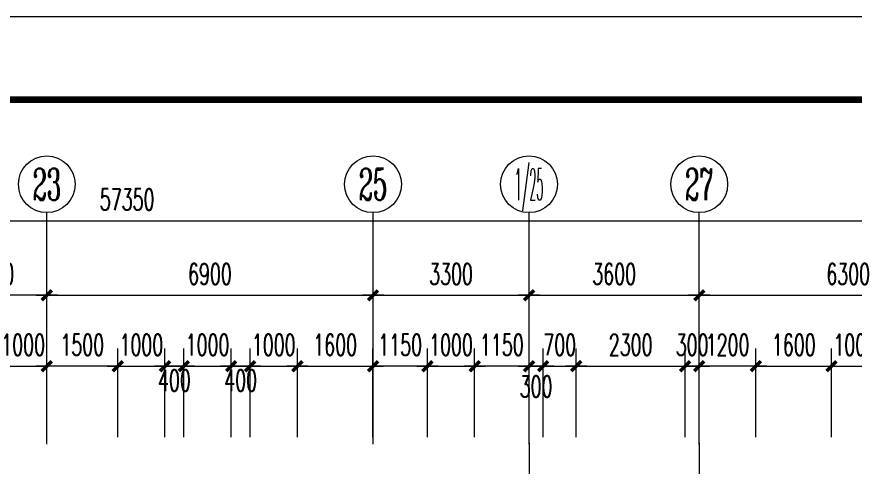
# Model space of a CAD drawing. Extents: x 2719331 to 3465925, y -270324 to -167476.
# Drawn here: x 2941347 to 2959082, y -177174 to -167643 of the extents above; entities that cross this region are included whole.
import ezdxf
from ezdxf.enums import TextEntityAlignment as Align

# ---------------------------------------------------------------- set-up
doc = ezdxf.new("R2010")
doc.units = 0
doc.header["$LTSCALE"] = 1500
doc.header["$MEASUREMENT"] = 0
doc.linetypes.add('CENTER', pattern=[2, 1.25, -0.25, 0.25, -0.25])
doc.layers.get('0').update_dxf_attribs({"linetype": 'CONTINUOUS', "lineweight": 0})
doc.layers.get('DEFPOINTS').update_dxf_attribs({"linetype": 'CONTINUOUS', "lineweight": 5})
for name, color, linetype, lineweight in [('AXIS', 7, 'CONTINUOUS', 5), ('AXIS_TEXT', 7, 'CONTINUOUS', 5), ('DOTE', 7, 'CENTER', 5), ('我的', 7, 'CONTINUOUS', 5)]:
    doc.layers.add(name, color=color, linetype=linetype, lineweight=lineweight)
doc.styles.add('COMPLEX', font='COMPLEX')
doc.styles.add('DIM_FONT', font='romans.shx', dxfattribs={"width": 0.6})
doc.dimstyles.new('DIMN150', dxfattribs={"dimscale": 1.5, "dimtxt": 300, "dimasz": 1, "dimexe": 250, "dimexo": 300, "dimgap": 150, "dimtad": 1, "dimdec": 0, "dimdsep": 46, "dimtxsty": 'DIM_FONT', "dimblk": '_DIMX', "dimcen": 2.5, "dimdle": 0.3, "dimclrd": 7, "dimclre": 256, "dimclrt": 256, "dimadec": 0, "dimazin": 0, "dimtfac": 1, "dimtdec": 0, "dimtix": 1, "dimtmove": 2, "dimatfit": 3, "dimldrblk": '_DIMX', "dimfxl": 1, "dimtvp": 1, "dimtolj": 1, "dimtzin": 0, "dimlwd": -1, "dimlwe": -1, "dimarcsym": 0})

# ---------------------------------------------------------------- blocks, each defined once
blk = doc.blocks.new('_AXISO')
blk.add_circle((0, 0), 0.5)
at = {"layer": 'AXIS_TEXT', "style": 'COMPLEX', "width": 1.041667}
blk.add_attdef('A', text='', height=0.56, dxfattribs=at).set_placement((-0.25, -0.28), (0.25, -0.28), align=Align.FIT)
blk = doc.blocks.new('_DIMX')
blk.add_line((-150, 0), (150, 0))
at = {"const_width": 50}
blk.add_lwpolyline([(-70, -70), (70, 70)], dxfattribs=at)
blk = doc.blocks.new('*D1783')
at = {"layer": 'DEFPOINTS', "color": 0, "lineweight": 25}
for p in [(2948883, -173536), (2941983, -176686), (2948883, -176686)]:
    blk.add_point(p, dxfattribs=at)
at = {"layer": '我的'}
for p, q in [((2941983, -176236), (2941983, -173161)), ((2948883, -176236), (2948883, -173161))]:
    blk.add_line(p, q, dxfattribs=at)
at = {"layer": '我的', "color": 7}
blk.add_line((2941984, -173536), (2948881, -173536), dxfattribs=at)
at = {"layer": '我的', "color": 7, "xscale": 1.5, "yscale": 1.5, "zscale": 1.5, "rotation": 180}
blk.add_blockref('_DIMX', (2941983, -173536), dxfattribs=at)
at = {"layer": '我的', "color": 7, "xscale": 1.5, "yscale": 1.5, "zscale": 1.5}
blk.add_blockref('_DIMX', (2948883, -173536), dxfattribs=at)
at = {"layer": '我的', "lineweight": 0, "insert": (2945433, -173086), "char_height": 450, "attachment_point": 5, "style": 'DIM_FONT'}
blk.add_mtext('\\A1;6900', dxfattribs=at)
blk = doc.blocks.new('*D1784')
at = {"layer": 'DEFPOINTS', "color": 0, "lineweight": 25}
for p in [(2952183, -173536), (2948883, -176686), (2952183, -176686)]:
    blk.add_point(p, dxfattribs=at)
at = {"layer": '我的'}
for p, q in [((2948883, -176236), (2948883, -173161)), ((2952183, -176236), (2952183, -173161))]:
    blk.add_line(p, q, dxfattribs=at)
at = {"layer": '我的', "color": 7}
blk.add_line((2948884, -173536), (2952181, -173536), dxfattribs=at)
at = {"layer": '我的', "color": 7, "xscale": 1.5, "yscale": 1.5, "zscale": 1.5, "rotation": 180}
blk.add_blockref('_DIMX', (2948883, -173536), dxfattribs=at)
at = {"layer": '我的', "color": 7, "xscale": 1.5, "yscale": 1.5, "zscale": 1.5}
blk.add_blockref('_DIMX', (2952183, -173536), dxfattribs=at)
at = {"layer": '我的', "lineweight": 0, "insert": (2950533, -173086), "char_height": 450, "attachment_point": 5, "style": 'DIM_FONT'}
blk.add_mtext('\\A1;3300', dxfattribs=at)
blk = doc.blocks.new('*D1785')
at = {"layer": 'DEFPOINTS', "color": 0, "lineweight": 25}
for p in [(2962083, -173536), (2955783, -176686), (2962083, -176686)]:
    blk.add_point(p, dxfattribs=at)
at = {"layer": '我的'}
for p, q in [((2955783, -176236), (2955783, -173161)), ((2962083, -176236), (2962083, -173161))]:
    blk.add_line(p, q, dxfattribs=at)
at = {"layer": '我的', "color": 7}
blk.add_line((2955784, -173536), (2962081, -173536), dxfattribs=at)
at = {"layer": '我的', "color": 7, "xscale": 1.5, "yscale": 1.5, "zscale": 1.5, "rotation": 180}
blk.add_blockref('_DIMX', (2955783, -173536), dxfattribs=at)
at = {"layer": '我的', "color": 7, "xscale": 1.5, "yscale": 1.5, "zscale": 1.5}
blk.add_blockref('_DIMX', (2962083, -173536), dxfattribs=at)
at = {"layer": '我的', "lineweight": 0, "insert": (2958933, -173086), "char_height": 450, "attachment_point": 5, "style": 'DIM_FONT'}
blk.add_mtext('\\A1;6300', dxfattribs=at)
blk = doc.blocks.new('*D1787')
at = {"layer": 'DEFPOINTS', "color": 0, "lineweight": 25}
for p in [(2955783, -173536), (2952183, -176686), (2955783, -176686)]:
    blk.add_point(p, dxfattribs=at)
at = {"layer": '我的'}
for p, q in [((2952183, -176236), (2952183, -173161)), ((2955783, -176236), (2955783, -173161))]:
    blk.add_line(p, q, dxfattribs=at)
at = {"layer": '我的', "color": 7}
blk.add_line((2952184, -173536), (2955781, -173536), dxfattribs=at)
at = {"layer": '我的', "color": 7, "xscale": 1.5, "yscale": 1.5, "zscale": 1.5, "rotation": 180}
blk.add_blockref('_DIMX', (2952183, -173536), dxfattribs=at)
at = {"layer": '我的', "color": 7, "xscale": 1.5, "yscale": 1.5, "zscale": 1.5}
blk.add_blockref('_DIMX', (2955783, -173536), dxfattribs=at)
at = {"layer": '我的', "lineweight": 0, "insert": (2953983, -173086), "char_height": 450, "attachment_point": 5, "style": 'DIM_FONT'}
blk.add_mtext('\\A1;3600', dxfattribs=at)
blk = doc.blocks.new('*D1791')
at = {"layer": 'DEFPOINTS', "color": 0, "lineweight": 25}
for p in [(2972357, -171957), (2972357, -176302), (2915007, -176527)]:
    blk.add_point(p, dxfattribs=at)
at = {"layer": '我的'}
for p, q in [((2915007, -176077), (2915007, -171582)), ((2972357, -175852), (2972357, -171582))]:
    blk.add_line(p, q, dxfattribs=at)
at = {"layer": '我的', "color": 7}
blk.add_line((2915008, -171957), (2972356, -171957), dxfattribs=at)
at = {"layer": '我的', "color": 7, "xscale": 1.5, "yscale": 1.5, "zscale": 1.5, "rotation": 180}
blk.add_blockref('_DIMX', (2915007, -171957), dxfattribs=at)
at = {"layer": '我的', "color": 7, "xscale": 1.5, "yscale": 1.5, "zscale": 1.5}
blk.add_blockref('_DIMX', (2972357, -171957), dxfattribs=at)
at = {"layer": '我的', "lineweight": 0, "insert": (2943682, -171507), "char_height": 450, "attachment_point": 5, "style": 'DIM_FONT'}
blk.add_mtext('\\A1;57350', dxfattribs=at)
blk = doc.blocks.new('*D1801')
at = {"layer": 'DEFPOINTS', "color": 0, "lineweight": 25}
for p in [(2941982, -175036), (2940982, -176986), (2941982, -176986)]:
    blk.add_point(p, dxfattribs=at)
at = {"layer": '我的'}
for p, q in [((2940982, -176536), (2940982, -174661)), ((2941982, -176536), (2941982, -174661))]:
    blk.add_line(p, q, dxfattribs=at)
at = {"layer": '我的', "color": 7}
for p, q in [((2940981, -175036), (2940979, -175036)), ((2940982, -175036), (2941982, -175036)), ((2941984, -175036), (2941985, -175036))]:
    blk.add_line(p, q, dxfattribs=at)
at = {"layer": '我的', "color": 7, "xscale": 1.5, "yscale": 1.5, "zscale": 1.5}
blk.add_blockref('_DIMX', (2940982, -175036), dxfattribs=at)
at = {"layer": '我的', "color": 7, "xscale": 1.5, "yscale": 1.5, "zscale": 1.5, "rotation": 180}
blk.add_blockref('_DIMX', (2941982, -175036), dxfattribs=at)
at = {"layer": '我的', "lineweight": 0, "insert": (2941482, -174586), "char_height": 450, "attachment_point": 5, "style": 'DIM_FONT'}
blk.add_mtext('\\A1;1000', dxfattribs=at)
blk = doc.blocks.new('*D1802')
at = {"layer": 'DEFPOINTS', "color": 0, "lineweight": 25}
for p in [(2944482, -175036), (2943482, -176986), (2944482, -176986)]:
    blk.add_point(p, dxfattribs=at)
at = {"layer": '我的'}
for p, q in [((2943482, -176536), (2943482, -174661)), ((2944482, -176536), (2944482, -174661))]:
    blk.add_line(p, q, dxfattribs=at)
at = {"layer": '我的', "color": 7}
for p, q in [((2943481, -175036), (2943479, -175036)), ((2943482, -175036), (2944482, -175036)), ((2944484, -175036), (2944485, -175036))]:
    blk.add_line(p, q, dxfattribs=at)
at = {"layer": '我的', "color": 7, "xscale": 1.5, "yscale": 1.5, "zscale": 1.5}
blk.add_blockref('_DIMX', (2943482, -175036), dxfattribs=at)
at = {"layer": '我的', "color": 7, "xscale": 1.5, "yscale": 1.5, "zscale": 1.5, "rotation": 180}
blk.add_blockref('_DIMX', (2944482, -175036), dxfattribs=at)
at = {"layer": '我的', "lineweight": 0, "insert": (2943982, -174586), "char_height": 450, "attachment_point": 5, "style": 'DIM_FONT'}
blk.add_mtext('\\A1;1000', dxfattribs=at)
blk = doc.blocks.new('*D1803')
at = {"layer": 'DEFPOINTS', "color": 0, "lineweight": 25}
for p in [(2944882, -175036), (2944482, -176986), (2944882, -176986)]:
    blk.add_point(p, dxfattribs=at)
at = {"layer": '我的'}
for p, q in [((2944482, -176536), (2944482, -174661)), ((2944882, -176536), (2944882, -174661))]:
    blk.add_line(p, q, dxfattribs=at)
at = {"layer": '我的', "color": 7}
for p, q in [((2944481, -175036), (2944479, -175036)), ((2944482, -175036), (2944882, -175036)), ((2944884, -175036), (2944885, -175036))]:
    blk.add_line(p, q, dxfattribs=at)
at = {"layer": '我的', "color": 7, "xscale": 1.5, "yscale": 1.5, "zscale": 1.5}
blk.add_blockref('_DIMX', (2944482, -175036), dxfattribs=at)
at = {"layer": '我的', "color": 7, "xscale": 1.5, "yscale": 1.5, "zscale": 1.5, "rotation": 180}
blk.add_blockref('_DIMX', (2944882, -175036), dxfattribs=at)
at = {"layer": '我的', "lineweight": 0, "insert": (2944682, -175336), "char_height": 450, "attachment_point": 5, "style": 'DIM_FONT'}
blk.add_mtext('\\A1;400', dxfattribs=at)
blk = doc.blocks.new('*D1804')
at = {"layer": 'DEFPOINTS', "color": 0, "lineweight": 25}
for p in [(2945882, -175036), (2944882, -176986), (2945882, -176986)]:
    blk.add_point(p, dxfattribs=at)
at = {"layer": '我的'}
for p, q in [((2944882, -176536), (2944882, -174661)), ((2945882, -176536), (2945882, -174661))]:
    blk.add_line(p, q, dxfattribs=at)
at = {"layer": '我的', "color": 7}
for p, q in [((2944881, -175036), (2944879, -175036)), ((2944882, -175036), (2945882, -175036)), ((2945884, -175036), (2945885, -175036))]:
    blk.add_line(p, q, dxfattribs=at)
at = {"layer": '我的', "color": 7, "xscale": 1.5, "yscale": 1.5, "zscale": 1.5}
blk.add_blockref('_DIMX', (2944882, -175036), dxfattribs=at)
at = {"layer": '我的', "color": 7, "xscale": 1.5, "yscale": 1.5, "zscale": 1.5, "rotation": 180}
blk.add_blockref('_DIMX', (2945882, -175036), dxfattribs=at)
at = {"layer": '我的', "lineweight": 0, "insert": (2945382, -174586), "char_height": 450, "attachment_point": 5, "style": 'DIM_FONT'}
blk.add_mtext('\\A1;1000', dxfattribs=at)
blk = doc.blocks.new('*D1805')
at = {"layer": 'DEFPOINTS', "color": 0, "lineweight": 25}
for p in [(2946282, -175036), (2945882, -176986), (2946282, -176986)]:
    blk.add_point(p, dxfattribs=at)
at = {"layer": '我的'}
for p, q in [((2945882, -176536), (2945882, -174661)), ((2946282, -176536), (2946282, -174661))]:
    blk.add_line(p, q, dxfattribs=at)
at = {"layer": '我的', "color": 7}
for p, q in [((2945881, -175036), (2945879, -175036)), ((2945882, -175036), (2946282, -175036)), ((2946284, -175036), (2946285, -175036))]:
    blk.add_line(p, q, dxfattribs=at)
at = {"layer": '我的', "color": 7, "xscale": 1.5, "yscale": 1.5, "zscale": 1.5}
blk.add_blockref('_DIMX', (2945882, -175036), dxfattribs=at)
at = {"layer": '我的', "color": 7, "xscale": 1.5, "yscale": 1.5, "zscale": 1.5, "rotation": 180}
blk.add_blockref('_DIMX', (2946282, -175036), dxfattribs=at)
at = {"layer": '我的', "lineweight": 0, "insert": (2946082, -175336), "char_height": 450, "attachment_point": 5, "style": 'DIM_FONT'}
blk.add_mtext('\\A1;400', dxfattribs=at)
blk = doc.blocks.new('*D1806')
at = {"layer": 'DEFPOINTS', "color": 0, "lineweight": 25}
for p in [(2947282, -175036), (2946282, -176986), (2947282, -176986)]:
    blk.add_point(p, dxfattribs=at)
at = {"layer": '我的'}
for p, q in [((2946282, -176536), (2946282, -174661)), ((2947282, -176536), (2947282, -174661))]:
    blk.add_line(p, q, dxfattribs=at)
at = {"layer": '我的', "color": 7}
for p, q in [((2946281, -175036), (2946279, -175036)), ((2946282, -175036), (2947282, -175036)), ((2947284, -175036), (2947285, -175036))]:
    blk.add_line(p, q, dxfattribs=at)
at = {"layer": '我的', "color": 7, "xscale": 1.5, "yscale": 1.5, "zscale": 1.5}
blk.add_blockref('_DIMX', (2946282, -175036), dxfattribs=at)
at = {"layer": '我的', "color": 7, "xscale": 1.5, "yscale": 1.5, "zscale": 1.5, "rotation": 180}
blk.add_blockref('_DIMX', (2947282, -175036), dxfattribs=at)
at = {"layer": '我的', "lineweight": 0, "insert": (2946782, -174586), "char_height": 450, "attachment_point": 5, "style": 'DIM_FONT'}
blk.add_mtext('\\A1;1000', dxfattribs=at)
blk = doc.blocks.new('*D1807')
at = {"layer": 'DEFPOINTS', "color": 0, "lineweight": 25}
for p in [(2948882, -175036), (2947282, -176986), (2948882, -176986)]:
    blk.add_point(p, dxfattribs=at)
at = {"layer": '我的'}
for p, q in [((2947282, -176536), (2947282, -174661)), ((2948882, -176536), (2948882, -174661))]:
    blk.add_line(p, q, dxfattribs=at)
at = {"layer": '我的', "color": 7}
blk.add_line((2947284, -175036), (2948881, -175036), dxfattribs=at)
at = {"layer": '我的', "color": 7, "xscale": 1.5, "yscale": 1.5, "zscale": 1.5, "rotation": 180}
blk.add_blockref('_DIMX', (2947282, -175036), dxfattribs=at)
at = {"layer": '我的', "color": 7, "xscale": 1.5, "yscale": 1.5, "zscale": 1.5}
blk.add_blockref('_DIMX', (2948882, -175036), dxfattribs=at)
at = {"layer": '我的', "lineweight": 0, "insert": (2948082, -174586), "char_height": 450, "attachment_point": 5, "style": 'DIM_FONT'}
blk.add_mtext('\\A1;1600', dxfattribs=at)
blk = doc.blocks.new('*D1808')
at = {"layer": 'DEFPOINTS', "color": 0, "lineweight": 25}
for p in [(2951032, -175036), (2950032, -176986), (2951032, -176986)]:
    blk.add_point(p, dxfattribs=at)
at = {"layer": '我的'}
for p, q in [((2950032, -176536), (2950032, -174661)), ((2951032, -176536), (2951032, -174661))]:
    blk.add_line(p, q, dxfattribs=at)
at = {"layer": '我的', "color": 7}
for p, q in [((2950031, -175036), (2950029, -175036)), ((2950032, -175036), (2951032, -175036)), ((2951034, -175036), (2951035, -175036))]:
    blk.add_line(p, q, dxfattribs=at)
at = {"layer": '我的', "color": 7, "xscale": 1.5, "yscale": 1.5, "zscale": 1.5}
blk.add_blockref('_DIMX', (2950032, -175036), dxfattribs=at)
at = {"layer": '我的', "color": 7, "xscale": 1.5, "yscale": 1.5, "zscale": 1.5, "rotation": 180}
blk.add_blockref('_DIMX', (2951032, -175036), dxfattribs=at)
at = {"layer": '我的', "lineweight": 0, "insert": (2950532, -174586), "char_height": 450, "attachment_point": 5, "style": 'DIM_FONT'}
blk.add_mtext('\\A1;1000', dxfattribs=at)
blk = doc.blocks.new('*D1809')
at = {"layer": 'DEFPOINTS', "color": 0, "lineweight": 25}
for p in [(2953182, -175036), (2952482, -176986), (2953182, -176986)]:
    blk.add_point(p, dxfattribs=at)
at = {"layer": '我的'}
for p, q in [((2952482, -176536), (2952482, -174661)), ((2953182, -176536), (2953182, -174661))]:
    blk.add_line(p, q, dxfattribs=at)
at = {"layer": '我的', "color": 7}
for p, q in [((2952481, -175036), (2952479, -175036)), ((2952482, -175036), (2953182, -175036)), ((2953184, -175036), (2953185, -175036))]:
    blk.add_line(p, q, dxfattribs=at)
at = {"layer": '我的', "color": 7, "xscale": 1.5, "yscale": 1.5, "zscale": 1.5}
blk.add_blockref('_DIMX', (2952482, -175036), dxfattribs=at)
at = {"layer": '我的', "color": 7, "xscale": 1.5, "yscale": 1.5, "zscale": 1.5, "rotation": 180}
blk.add_blockref('_DIMX', (2953182, -175036), dxfattribs=at)
at = {"layer": '我的', "lineweight": 0, "insert": (2952832, -174586), "char_height": 450, "attachment_point": 5, "style": 'DIM_FONT'}
blk.add_mtext('\\A1;700', dxfattribs=at)
blk = doc.blocks.new('*D1810')
at = {"layer": 'DEFPOINTS', "color": 0, "lineweight": 25}
for p in [(2958582, -175036), (2956982, -176986), (2958582, -176986)]:
    blk.add_point(p, dxfattribs=at)
at = {"layer": '我的'}
for p, q in [((2956982, -176536), (2956982, -174661)), ((2958582, -176536), (2958582, -174661))]:
    blk.add_line(p, q, dxfattribs=at)
at = {"layer": '我的', "color": 7}
blk.add_line((2956984, -175036), (2958581, -175036), dxfattribs=at)
at = {"layer": '我的', "color": 7, "xscale": 1.5, "yscale": 1.5, "zscale": 1.5, "rotation": 180}
blk.add_blockref('_DIMX', (2956982, -175036), dxfattribs=at)
at = {"layer": '我的', "color": 7, "xscale": 1.5, "yscale": 1.5, "zscale": 1.5}
blk.add_blockref('_DIMX', (2958582, -175036), dxfattribs=at)
at = {"layer": '我的', "lineweight": 0, "insert": (2957782, -174586), "char_height": 450, "attachment_point": 5, "style": 'DIM_FONT'}
blk.add_mtext('\\A1;1600', dxfattribs=at)
blk = doc.blocks.new('*D1811')
at = {"layer": 'DEFPOINTS', "color": 0, "lineweight": 25}
for p in [(2959582, -175036), (2958582, -176986), (2959582, -176986)]:
    blk.add_point(p, dxfattribs=at)
at = {"layer": '我的'}
for p, q in [((2958582, -176536), (2958582, -174661)), ((2959582, -176536), (2959582, -174661))]:
    blk.add_line(p, q, dxfattribs=at)
at = {"layer": '我的', "color": 7}
for p, q in [((2958581, -175036), (2958579, -175036)), ((2958582, -175036), (2959582, -175036)), ((2959584, -175036), (2959585, -175036))]:
    blk.add_line(p, q, dxfattribs=at)
at = {"layer": '我的', "color": 7, "xscale": 1.5, "yscale": 1.5, "zscale": 1.5}
blk.add_blockref('_DIMX', (2958582, -175036), dxfattribs=at)
at = {"layer": '我的', "color": 7, "xscale": 1.5, "yscale": 1.5, "zscale": 1.5, "rotation": 180}
blk.add_blockref('_DIMX', (2959582, -175036), dxfattribs=at)
at = {"layer": '我的', "lineweight": 0, "insert": (2959082, -174586), "char_height": 450, "attachment_point": 5, "style": 'DIM_FONT'}
blk.add_mtext('\\A1;1000', dxfattribs=at)
blk = doc.blocks.new('*D1673')
at = {"layer": 'DEFPOINTS', "color": 0, "lineweight": 25}
for p in [(2941982, -175036), (2941982, -176986), (2943482, -176986)]:
    blk.add_point(p, dxfattribs=at)
at = {"layer": '我的'}
for p, q in [((2941982, -176536), (2941982, -174661)), ((2943482, -176536), (2943482, -174661))]:
    blk.add_line(p, q, dxfattribs=at)
at = {"layer": '我的', "color": 7}
blk.add_line((2943481, -175036), (2941984, -175036), dxfattribs=at)
at = {"layer": '我的', "color": 7, "xscale": 1.5, "yscale": 1.5, "zscale": 1.5, "rotation": 180}
blk.add_blockref('_DIMX', (2941982, -175036), dxfattribs=at)
at = {"layer": '我的', "color": 7, "xscale": 1.5, "yscale": 1.5, "zscale": 1.5}
blk.add_blockref('_DIMX', (2943482, -175036), dxfattribs=at)
at = {"layer": '我的', "lineweight": 0, "insert": (2942732, -174586), "char_height": 450, "attachment_point": 5, "style": 'DIM_FONT'}
blk.add_mtext('\\A1;1500', dxfattribs=at)
blk = doc.blocks.new('*D1674')
at = {"layer": 'DEFPOINTS', "color": 0, "lineweight": 25}
for p in [(2948882, -175036), (2948882, -176986), (2950032, -176986)]:
    blk.add_point(p, dxfattribs=at)
at = {"layer": '我的'}
for p, q in [((2948882, -176536), (2948882, -174661)), ((2950032, -176536), (2950032, -174661))]:
    blk.add_line(p, q, dxfattribs=at)
at = {"layer": '我的', "color": 7}
for p, q in [((2948881, -175036), (2948879, -175036)), ((2950032, -175036), (2948882, -175036)), ((2950034, -175036), (2950035, -175036))]:
    blk.add_line(p, q, dxfattribs=at)
at = {"layer": '我的', "color": 7, "xscale": 1.5, "yscale": 1.5, "zscale": 1.5}
blk.add_blockref('_DIMX', (2948882, -175036), dxfattribs=at)
at = {"layer": '我的', "color": 7, "xscale": 1.5, "yscale": 1.5, "zscale": 1.5, "rotation": 180}
blk.add_blockref('_DIMX', (2950032, -175036), dxfattribs=at)
at = {"layer": '我的', "lineweight": 0, "insert": (2949457, -174586), "char_height": 450, "attachment_point": 5, "style": 'DIM_FONT'}
blk.add_mtext('\\A1;1150', dxfattribs=at)
blk = doc.blocks.new('*D1675')
at = {"layer": 'DEFPOINTS', "color": 0, "lineweight": 25}
for p in [(2951032, -175036), (2951032, -176986), (2952182, -176986)]:
    blk.add_point(p, dxfattribs=at)
at = {"layer": '我的'}
for p, q in [((2951032, -176536), (2951032, -174661)), ((2952182, -176536), (2952182, -174661))]:
    blk.add_line(p, q, dxfattribs=at)
at = {"layer": '我的', "color": 7}
for p, q in [((2951031, -175036), (2951029, -175036)), ((2952182, -175036), (2951032, -175036)), ((2952184, -175036), (2952185, -175036))]:
    blk.add_line(p, q, dxfattribs=at)
at = {"layer": '我的', "color": 7, "xscale": 1.5, "yscale": 1.5, "zscale": 1.5}
blk.add_blockref('_DIMX', (2951032, -175036), dxfattribs=at)
at = {"layer": '我的', "color": 7, "xscale": 1.5, "yscale": 1.5, "zscale": 1.5, "rotation": 180}
blk.add_blockref('_DIMX', (2952182, -175036), dxfattribs=at)
at = {"layer": '我的', "lineweight": 0, "insert": (2951607, -174586), "char_height": 450, "attachment_point": 5, "style": 'DIM_FONT'}
blk.add_mtext('\\A1;1150', dxfattribs=at)
blk = doc.blocks.new('*D1676')
at = {"layer": 'DEFPOINTS', "color": 0, "lineweight": 25}
for p in [(2955782, -175036), (2955782, -176986), (2956982, -176986)]:
    blk.add_point(p, dxfattribs=at)
at = {"layer": '我的'}
for p, q in [((2955782, -176536), (2955782, -174661)), ((2956982, -176536), (2956982, -174661))]:
    blk.add_line(p, q, dxfattribs=at)
at = {"layer": '我的', "color": 7}
for p, q in [((2955781, -175036), (2955779, -175036)), ((2956982, -175036), (2955782, -175036)), ((2956984, -175036), (2956985, -175036))]:
    blk.add_line(p, q, dxfattribs=at)
at = {"layer": '我的', "color": 7, "xscale": 1.5, "yscale": 1.5, "zscale": 1.5}
blk.add_blockref('_DIMX', (2955782, -175036), dxfattribs=at)
at = {"layer": '我的', "color": 7, "xscale": 1.5, "yscale": 1.5, "zscale": 1.5, "rotation": 180}
blk.add_blockref('_DIMX', (2956982, -175036), dxfattribs=at)
at = {"layer": '我的', "lineweight": 0, "insert": (2956382, -174586), "char_height": 450, "attachment_point": 5, "style": 'DIM_FONT'}
blk.add_mtext('\\A1;1200', dxfattribs=at)
blk = doc.blocks.new('*D1681')
at = {"layer": 'DEFPOINTS', "color": 0, "lineweight": 25}
for p in [(2939682, -173536), (2939682, -176686), (2941983, -176686)]:
    blk.add_point(p, dxfattribs=at)
at = {"layer": '我的'}
for p, q in [((2939682, -176236), (2939682, -173161)), ((2941983, -176236), (2941983, -173161))]:
    blk.add_line(p, q, dxfattribs=at)
at = {"layer": '我的', "color": 7}
blk.add_line((2941981, -173536), (2939684, -173536), dxfattribs=at)
at = {"layer": '我的', "color": 7, "xscale": 1.5, "yscale": 1.5, "zscale": 1.5, "rotation": 180}
blk.add_blockref('_DIMX', (2939682, -173536), dxfattribs=at)
at = {"layer": '我的', "color": 7, "xscale": 1.5, "yscale": 1.5, "zscale": 1.5}
blk.add_blockref('_DIMX', (2941983, -173536), dxfattribs=at)
at = {"layer": '我的', "lineweight": 0, "insert": (2940832, -173086), "char_height": 450, "attachment_point": 5, "style": 'DIM_FONT'}
blk.add_mtext('\\A1;2300', dxfattribs=at)
blk = doc.blocks.new('*D1616')
at = {"layer": 'DEFPOINTS', "color": 0, "lineweight": 25}
for p in [(2955782, -175036), (2955482, -176986), (2955782, -176986)]:
    blk.add_point(p, dxfattribs=at)
at = {"layer": '我的'}
for p, q in [((2955482, -176536), (2955482, -174661)), ((2955782, -176536), (2955782, -174661))]:
    blk.add_line(p, q, dxfattribs=at)
at = {"layer": '我的', "color": 7}
for p, q in [((2955481, -175036), (2955479, -175036)), ((2955482, -175036), (2955782, -175036)), ((2955784, -175036), (2955785, -175036))]:
    blk.add_line(p, q, dxfattribs=at)
at = {"layer": '我的', "color": 7, "xscale": 1.5, "yscale": 1.5, "zscale": 1.5}
blk.add_blockref('_DIMX', (2955482, -175036), dxfattribs=at)
at = {"layer": '我的', "color": 7, "xscale": 1.5, "yscale": 1.5, "zscale": 1.5, "rotation": 180}
blk.add_blockref('_DIMX', (2955782, -175036), dxfattribs=at)
at = {"layer": '我的', "lineweight": 0, "insert": (2955632, -174586), "char_height": 450, "attachment_point": 5, "style": 'DIM_FONT'}
blk.add_mtext('\\A1;300', dxfattribs=at)
blk = doc.blocks.new('*D1617')
at = {"layer": 'DEFPOINTS', "color": 0, "lineweight": 25}
for p in [(2952182, -175036), (2952182, -176986), (2952482, -176986)]:
    blk.add_point(p, dxfattribs=at)
at = {"layer": '我的'}
for p, q in [((2952182, -176536), (2952182, -174661)), ((2952482, -176536), (2952482, -174661))]:
    blk.add_line(p, q, dxfattribs=at)
at = {"layer": '我的', "color": 7}
for p, q in [((2952181, -175036), (2952179, -175036)), ((2952482, -175036), (2952182, -175036)), ((2952484, -175036), (2952485, -175036))]:
    blk.add_line(p, q, dxfattribs=at)
at = {"layer": '我的', "color": 7, "xscale": 1.5, "yscale": 1.5, "zscale": 1.5}
blk.add_blockref('_DIMX', (2952182, -175036), dxfattribs=at)
at = {"layer": '我的', "color": 7, "xscale": 1.5, "yscale": 1.5, "zscale": 1.5, "rotation": 180}
blk.add_blockref('_DIMX', (2952482, -175036), dxfattribs=at)
at = {"layer": '我的', "lineweight": 0, "insert": (2952332, -175468), "char_height": 450, "attachment_point": 5, "style": 'DIM_FONT'}
blk.add_mtext('\\A1;300', dxfattribs=at)
blk = doc.blocks.new('*D784')
at = {"layer": 'DEFPOINTS', "color": 0, "lineweight": 25}
for p in [(2955482, -175036), (2953182, -176986), (2955482, -176986)]:
    blk.add_point(p, dxfattribs=at)
at = {"layer": '我的'}
for p, q in [((2953182, -176536), (2953182, -174661)), ((2955482, -176536), (2955482, -174661))]:
    blk.add_line(p, q, dxfattribs=at)
at = {"layer": '我的', "color": 7}
blk.add_line((2953184, -175036), (2955481, -175036), dxfattribs=at)
at = {"layer": '我的', "color": 7, "xscale": 1.5, "yscale": 1.5, "zscale": 1.5, "rotation": 180}
blk.add_blockref('_DIMX', (2953182, -175036), dxfattribs=at)
at = {"layer": '我的', "color": 7, "xscale": 1.5, "yscale": 1.5, "zscale": 1.5}
blk.add_blockref('_DIMX', (2955482, -175036), dxfattribs=at)
at = {"layer": '我的', "lineweight": 0, "insert": (2954332, -174586), "char_height": 450, "attachment_point": 5, "style": 'DIM_FONT'}
blk.add_mtext('\\A1;2300', dxfattribs=at)

msp = doc.modelspace()

# ---------------------------------------------------------------- linework, layer by layer
at = {"layer": 'AXIS', "color": 250}
msp.add_lwpolyline([(2873029, -167643.1), (2873029, -268956.6), (3009749.5, -268956.6), (3009749.5, -167643.1)], close=True, dxfattribs=at)
at = {"layer": 'AXIS', "color": 0, "const_width": 140.2}
msp.add_lwpolyline([(2874781.8, -169396), (2874781.8, -267203.7), (3007996.7, -267203.7), (3007996.7, -169396)], close=True, dxfattribs=at)
at = {"layer": 'DOTE', "lineweight": 0}
for p, q in [((2952182.2, -176659), (2952182.2, -188231.5)), ((2955782.2, -176659), (2955782.2, -214903.5))]:
    msp.add_line(p, q, dxfattribs=at)
at = {"layer": '我的', "lineweight": 0}
for p, q in [((2941982.6, -176685.9), (2941982.5, -171787.7)), ((2948882.6, -176685.9), (2948882.5, -171787.7)), ((2952182.6, -176685.9), (2952182.5, -171787.7)), ((2955782.6, -176685.9), (2955782.5, -171787.7))]:
    msp.add_line(p, q, dxfattribs=at)

# ---------------------------------------------------------------- block references
ref = msp.add_blockref('_AXISO', (2941982.5, -171187.7), dxfattribs=dict(at, xscale=1200, yscale=1200, zscale=1200))
ref.add_attrib('A', '23', dxfattribs={"layer": 'AXIS_TEXT', "height": 672, "style": 'COMPLEX', "width": 0.551471}).set_placement((2941682.5, -171523.7), (2942282.5, -171523.7), align=Align.FIT)
ref = msp.add_blockref('_AXISO', (2948882.5, -171187.7), dxfattribs=dict(at, xscale=1200, yscale=1200, zscale=1200))
ref.add_attrib('A', '25', dxfattribs={"layer": 'AXIS_TEXT', "height": 672, "style": 'COMPLEX', "width": 0.551471}).set_placement((2948582.5, -171523.7), (2949182.5, -171523.7), align=Align.FIT)
ref = msp.add_blockref('_AXISO', (2952182.5, -171187.7), dxfattribs=dict(at, xscale=1200, yscale=1200, zscale=1200))
ref.add_attrib('A', '1/25', dxfattribs={"layer": 'AXIS_TEXT', "height": 672, "style": 'COMPLEX', "width": 0.264085}).set_placement((2951882.5, -171523.7), (2952482.5, -171523.7), align=Align.FIT)
ref = msp.add_blockref('_AXISO', (2955782.5, -171187.7), dxfattribs=dict(at, xscale=1200, yscale=1200, zscale=1200))
ref.add_attrib('A', '27', dxfattribs={"layer": 'AXIS_TEXT', "height": 672, "style": 'COMPLEX', "width": 0.551471}).set_placement((2955482.5, -171523.7), (2956082.5, -171523.7), align=Align.FIT)

# ---------------------------------------------------------------- dimensions: what is measured, and where the dimension line sits
for base, p1, p2, picture, middle in [((2972357.2, -171956.8), (2915006.8, -176527.1), (2972357.2, -176302.2), '*D1791', (2943682, -171506.8)), ((2939682.2, -173535.9), (2941982.6, -176686), (2939682.2, -176685.9), '*D1681', (2940832.4, -173085.9)), ((2948882.6, -173535.9), (2941982.6, -176685.9), (2948882.6, -176685.9), '*D1783', (2945432.6, -173085.9)), ((2952182.6, -173535.9), (2948882.6, -176685.9), (2952182.6, -176685.9), '*D1784', (2950532.6, -173085.9)), ((2955782.6, -173535.9), (2952182.6, -176685.9), (2955782.6, -176685.9), '*D1787', (2953982.6, -173085.9)), ((2962082.6, -173535.9), (2955782.6, -176685.9), (2962082.6, -176685.9), '*D1785', (2958932.6, -173085.9)), ((2941982.2, -175035.9), (2940982.2, -176985.9), (2941982.2, -176985.9), '*D1801', (2941482.2, -174585.9)), ((2941982.2, -175035.9), (2943482.2, -176985.9), (2941982.2, -176985.9), '*D1673', (2942732.2, -174585.9)), ((2944482.2, -175035.9), (2943482.2, -176985.9), (2944482.2, -176985.9), '*D1802', (2943982.2, -174585.9)), ((2945882.2, -175035.9), (2944882.2, -176985.9), (2945882.2, -176985.9), '*D1804', (2945382.2, -174585.9)), ((2947282.2, -175035.9), (2946282.2, -176985.9), (2947282.2, -176985.9), '*D1806', (2946782.2, -174585.9)), ((2948882.2, -175035.9), (2947282.2, -176985.9), (2948882.2, -176985.9), '*D1807', (2948082.2, -174585.9)), ((2948882.2, -175035.9), (2950032.2, -176985.9), (2948882.2, -176985.9), '*D1674', (2949457.2, -174585.9)), ((2951032.2, -175035.9), (2950032.2, -176985.9), (2951032.2, -176985.9), '*D1808', (2950532.2, -174585.9)), ((2951032.2, -175035.9), (2952182.2, -176985.9), (2951032.2, -176985.9), '*D1675', (2951607.2, -174585.9)), ((2953182.2, -175035.9), (2952482.2, -176985.9), (2953182.2, -176985.9), '*D1809', (2952832.2, -174585.9)), ((2955482.2, -175035.9), (2953182.2, -176985.9), (2955482.2, -176985.9), '*D784', (2954332.2, -174585.9)), ((2955782.2, -175035.9), (2955482.2, -176985.9), (2955782.2, -176985.9), '*D1616', (2955632.2, -174585.9)), ((2955782.2, -175035.9), (2956982.2, -176985.9), (2955782.2, -176985.9), '*D1676', (2956382.2, -174585.9)), ((2958582.2, -175035.9), (2956982.2, -176985.9), (2958582.2, -176985.9), '*D1810', (2957782.2, -174585.9)), ((2959582.2, -175035.9), (2958582.2, -176985.9), (2959582.2, -176985.9), '*D1811', (2959082.2, -174585.9))]:
    dim = msp.add_linear_dim(base=base, p1=p1, p2=p2, dimstyle='DIMN150', dxfattribs=at)
    dim.commit()
    dim.dimension.update_dxf_attribs({"geometry": picture, "text_midpoint": middle})
for base, p1, p2, picture, middle in [((2944882.2, -175035.9), (2944482.2, -176985.9), (2944882.2, -176985.9), '*D1803', (2944682.2, -175335.9)), ((2946282.2, -175035.9), (2945882.2, -176985.9), (2946282.2, -176985.9), '*D1805', (2946082.2, -175335.9)), ((2952182.2, -175035.9), (2952482.2, -176985.9), (2952182.2, -176985.9), '*D1617', (2952332.2, -175467.9))]:
    dim = msp.add_linear_dim(base=base, p1=p1, p2=p2, dimstyle='DIMN150', dxfattribs=at)
    dim.commit()
    dim.dimension.update_dxf_attribs({"geometry": picture, "text_midpoint": middle, "dimtype": 160})

doc.saveas('drawing.dxf')
